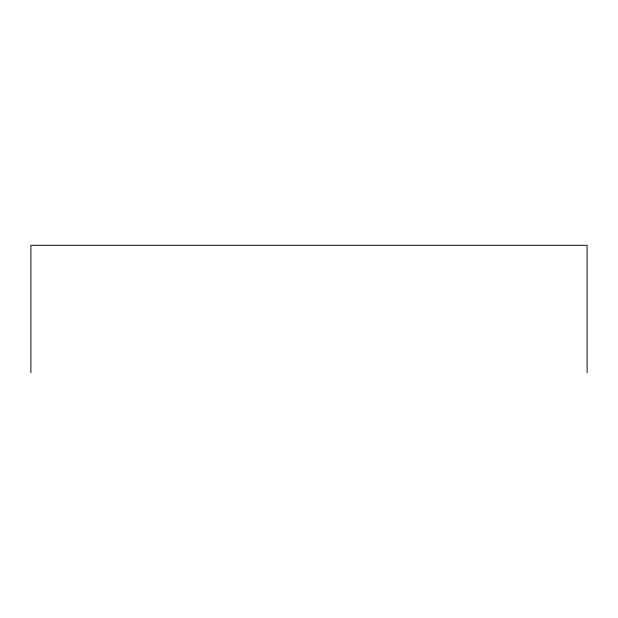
<?xml version="1.0" encoding="UTF-8"?>
<svg xmlns="http://www.w3.org/2000/svg" width="618" height="618" viewBox="0 0 618 618"><rect width="100%" height="100%" fill="white"/><g stroke="black" fill="none" stroke-linecap="round" stroke-linejoin="round"><path stroke-width="0.93" d="M587.1 372.724L587.1 245.276L30.9 245.276L30.9 372.724"/></g></svg>
